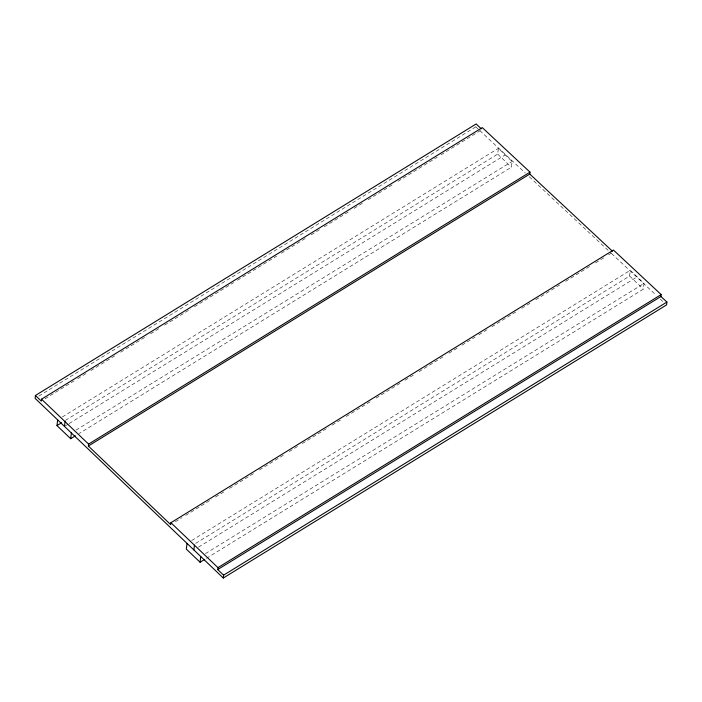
<?xml version="1.0" encoding="UTF-8"?>
<svg xmlns="http://www.w3.org/2000/svg" width="702" height="702" viewBox="0 0 702 702"><rect width="100%" height="100%" fill="white"/><g stroke="black" fill="none" stroke-linecap="round" stroke-linejoin="round"><path stroke-width="0.53" stroke-dasharray="3.51 2.63" d="M38.838 396.051L475.798 126.843L476.132 123.973M65.383 420.428L497.683 154.098L498.341 148.359L512.065 161.46L511.398 167.199L79.107 433.529M195.691 543.392L629.641 276.044L630.308 270.305L644.024 283.406L643.365 289.145L205.677 558.792M45.051 398.797L74 380.958M77.729 378.659L87.074 372.902M90.804 370.603L116.953 354.492M120.691 352.193L146.841 336.082M150.57 333.783L160.846 327.448M164.584 325.149L190.733 309.038M194.463 306.739L233.687 282.573M237.425 280.273L276.649 256.107M281.318 253.229L306.528 237.697M311.197 234.819L320.533 229.071M324.271 226.764L350.421 210.661M354.159 208.354L363.496 202.606M368.164 199.728L393.374 184.196M398.043 181.318L437.267 157.151M441.005 154.852L480.229 130.686M62.311 416.997L498.341 148.359M65.435 425.851L68.234 424.122M69.173 423.543L505.203 154.914M76.035 430.098L512.065 161.46M175.36 521.753L181.897 517.725M185.635 515.426L211.776 499.315M215.505 497.016L225.781 490.689M229.51 488.39L254.721 472.858M259.389 469.98L284.6 454.448M289.268 451.579L298.604 445.823M302.343 443.524L328.483 427.421M332.213 425.114L341.549 419.366M346.218 416.488L371.428 400.956M376.096 398.078L401.307 382.546M405.045 380.247L415.312 373.92M419.05 371.621L445.191 355.519M448.929 353.211L458.266 347.464M461.995 345.165L475.07 337.109M478.799 334.81L488.136 329.054M491.874 326.755L518.015 310.644M521.753 308.345L532.019 302.018M535.758 299.719L560.968 284.187M565.636 281.309L590.838 265.777M595.507 262.908L604.843 257.151M608.581 254.852L613.25 251.974M191.681 540.531L630.308 270.305M198.543 547.086L637.162 276.86M205.405 553.632L644.024 283.406M475.798 126.843L478.992 129.817M479.791 130.563L525.271 173.025M529.264 176.746L610.652 252.729M611.451 253.475L656.326 295.366M660.266 299.043L663.416 301.983M629.641 276.044L643.365 289.145M497.683 154.098L511.398 167.199"/><path stroke-width="1.05" d="M35.433 395.48L35.1 398.35L223.289 578.027L666.567 304.931L666.9 302.062L660.942 296.498L661.161 294.586L613.469 250.061L170.911 522.718L170.691 524.631L88.355 446.016L88.575 444.103L530.001 172.139L482.318 127.624L41.532 399.184L41.313 401.096L35.433 395.48L476.132 123.973L481.353 128.843M75.368 435.837L70.7 438.706L56.976 425.605L57.643 419.875M64.505 426.421L65.058 421.639M70.7 438.706L71.367 432.976M187.022 543.401L186.355 549.139L200.079 562.241L204.747 559.371M193.884 549.956L194.436 545.173M200.079 562.241L200.746 556.51M223.289 578.027L223.613 575.157L217.734 569.55L217.953 567.637L661.161 294.586M88.355 446.016L529.782 174.052L530.001 172.139M56.976 425.605L61.644 422.736M217.734 569.55L660.942 296.498M223.613 575.157L666.9 302.062M529.782 174.052L612.451 251.237M41.532 399.184L88.575 444.103M170.911 522.718L217.953 567.637"/></g></svg>
